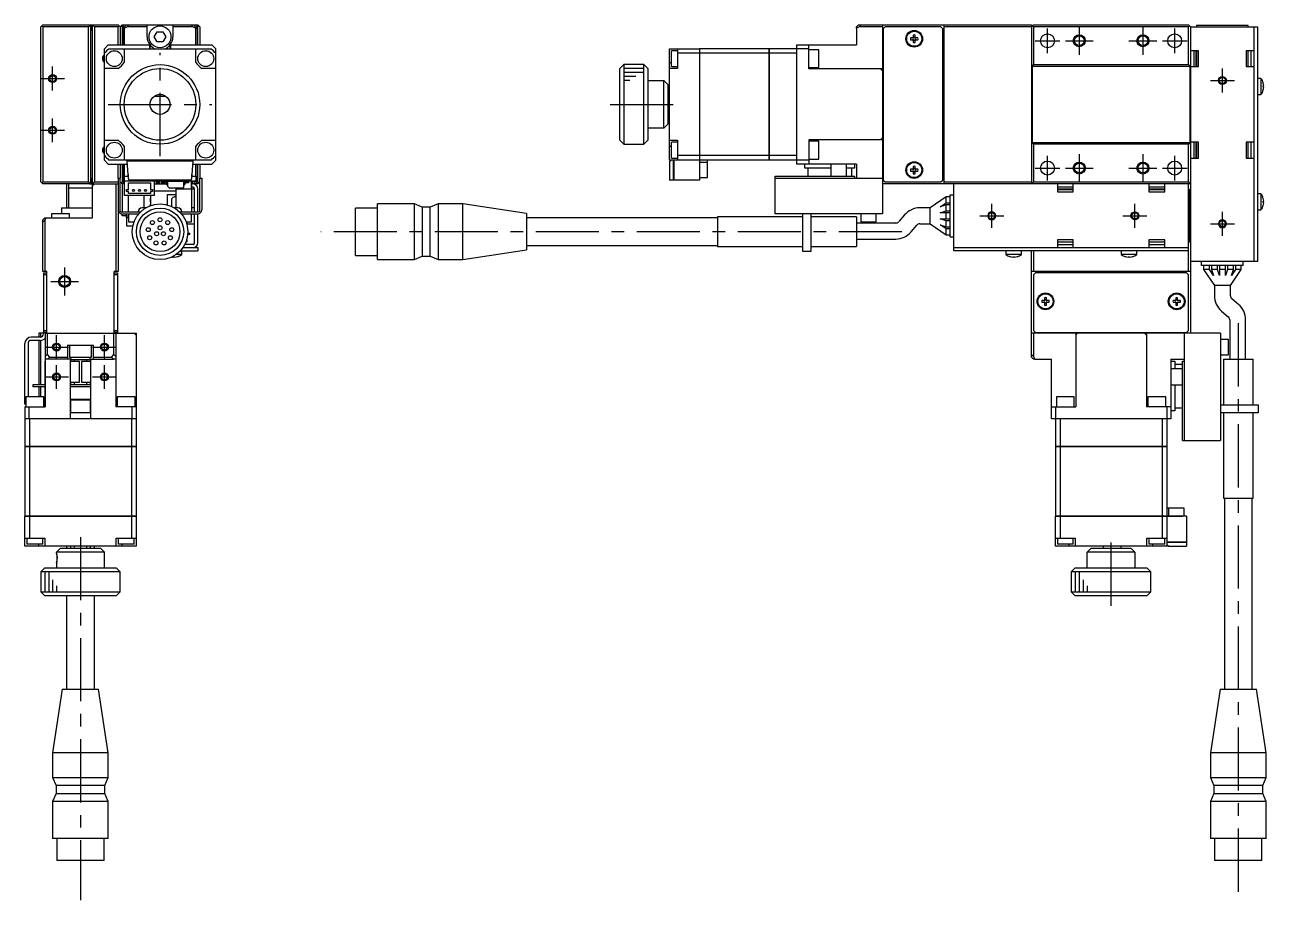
# Model space of a CAD drawing. Extents: x -1 to 673, y -8 to 381.
# Drawn here: x 360.5 to 672.7, y 78.4 to 298.4 of the extents above; entities that cross this region are included whole.
import ezdxf

# ---------------------------------------------------------------- set-up
doc = ezdxf.new("R2010")
doc.units = 0
doc.header["$LTSCALE"] = 0.5
doc.linetypes.add('CENTER', pattern=[50.8, 31.75, -6.35, 6.35, -6.35])
for name, color, linetype in [('MSM_CENTER', 1, 'CENTER'), ('MSM_CONTINUOUS', 7, 'CONTINUOUS'), ('MSM_NARROW', 5, 'CONTINUOUS')]:
    doc.layers.add(name, color=color, linetype=linetype)

msp = doc.modelspace()

# ---------------------------------------------------------------- linework, layer by layer
at = {"layer": 'MSM_CENTER'}
for p, q in [((617.65, 291.27), (617.65, 297.47)), ((625.65, 297.87), (625.65, 290.87)), ((641.65, 297.87), (641.65, 290.87)), ((649.65, 291.27), (649.65, 297.47)), ((614.55, 294.37), (620.75, 294.37)), ((622.15, 294.37), (629.15, 294.37)), ((638.15, 294.37), (645.15, 294.37)), ((646.55, 294.37), (652.75, 294.37)), ((394.49, 265.37), (394.49, 291.37)), ((367.49, 281.87), (367.49, 287.87)), ((661.65, 281.37), (661.65, 287.37)), ((364.49, 284.87), (370.49, 284.87)), ((658.65, 284.37), (664.65, 284.37)), ((381.49, 278.37), (407.49, 278.37)), ((507.65, 278.37), (525.65, 278.37)), ((367.49, 268.87), (367.49, 274.87)), ((364.49, 271.87), (370.49, 271.87)), ((617.65, 259.27), (617.65, 265.47)), ((625.65, 265.87), (625.65, 258.87)), ((641.65, 265.87), (641.65, 258.87)), ((649.65, 259.27), (649.65, 265.47)), ((614.55, 262.37), (620.75, 262.37)), ((622.15, 262.37), (629.15, 262.37)), ((638.15, 262.37), (645.15, 262.37)), ((646.55, 262.37), (652.75, 262.37)), ((603.65, 247.37), (603.65, 253.37)), ((639.65, 247.37), (639.65, 253.37)), ((600.65, 250.37), (606.65, 250.37)), ((636.65, 250.37), (642.65, 250.37)), ((661.65, 245.37), (661.65, 251.37)), ((658.65, 248.37), (664.65, 248.37)), ((581.05, 246.37), (434.95, 246.37)), ((370.49, 237.37), (370.49, 230.37)), ((366.99, 233.87), (373.99, 233.87)), ((665.65, 223.37), (665.65, 78.37)), ((368.49, 214.37), (368.49, 220.37)), ((380.49, 214.37), (380.49, 220.37)), ((365.49, 217.37), (371.49, 217.37)), ((377.49, 217.37), (383.49, 217.37)), ((368.49, 206.87), (368.49, 212.87)), ((380.49, 206.87), (380.49, 212.87)), ((365.49, 209.87), (371.49, 209.87)), ((377.49, 209.87), (383.49, 209.87)), ((374.49, 169.62), (374.49, 78.37)), ((633.65, 152.37), (633.65, 170.37))]:
    msp.add_line(p, q, dxfattribs=at)
at = {"layer": 'MSM_CONTINUOUS'}
for p, q in [((364.99, 298.37), (364.49, 297.87)), ((364.49, 258.87), (364.49, 297.87)), ((364.74, 298.12), (364.99, 297.87)), ((364.99, 298.37), (376.49, 298.37)), ((364.99, 297.87), (364.99, 258.87)), ((376.49, 297.87), (364.99, 297.87)), ((376.99, 297.87), (376.49, 298.37)), ((376.49, 297.87), (376.74, 298.12)), ((376.49, 258.87), (376.49, 297.87)), ((376.59, 298.27), (376.79, 298.27)), ((376.69, 298.27), (376.79, 298.37)), ((376.79, 298.37), (383.99, 298.37)), ((376.99, 297.87), (376.99, 258.87)), ((377.29, 296.97), (376.99, 296.97)), ((377.09, 297.27), (377.09, 297.97)), ((377.29, 298.37), (377.29, 296.97)), ((377.49, 249.87), (377.49, 298.37)), ((377.49, 298.37), (377.99, 297.87)), ((377.99, 297.87), (377.99, 258.87)), ((383.99, 297.87), (377.99, 297.87)), ((384.49, 297.87), (383.99, 298.37)), ((383.99, 297.87), (384.24, 298.12)), ((383.99, 293.37), (383.99, 297.87)), ((384.49, 297.87), (384.99, 298.37)), ((384.49, 297.87), (384.49, 293.37)), ((384.74, 298.12), (384.99, 297.87)), ((385.49, 298.37), (384.99, 297.87)), ((384.99, 298.37), (403.99, 298.37)), ((384.99, 297.87), (384.99, 293.37)), ((385.19, 297.87), (385.59, 297.87)), ((385.19, 293.37), (385.19, 297.87)), ((385.59, 297.37), (385.19, 297.37)), ((385.59, 297.87), (386.09, 298.37)), ((386.2, 297.87), (385.59, 297.56)), ((385.59, 293.37), (385.59, 297.87)), ((385.99, 298.27), (385.99, 298.37)), ((386.7, 298.37), (386.2, 297.87)), ((391.24, 297.87), (386.2, 297.87)), ((391.24, 295.37), (391.24, 298.37)), ((393.05, 295.37), (393.77, 296.62)), ((393.77, 296.62), (395.21, 296.62)), ((395.21, 296.62), (395.93, 295.37)), ((397.74, 298.37), (397.74, 295.37)), ((402.78, 297.87), (397.74, 297.87)), ((402.78, 297.87), (402.28, 298.37)), ((403.39, 297.56), (402.78, 297.87)), ((402.89, 298.37), (403.39, 297.87)), ((402.99, 298.27), (402.99, 298.37)), ((403.39, 297.87), (403.79, 297.87)), ((403.39, 297.87), (403.39, 293.37)), ((403.79, 297.37), (403.39, 297.37)), ((403.99, 297.87), (403.49, 298.37)), ((403.79, 297.87), (403.79, 293.37)), ((404.49, 297.87), (403.99, 298.37)), ((403.99, 297.87), (404.24, 298.12)), ((403.99, 293.37), (403.99, 297.87)), ((404.49, 297.87), (404.49, 293.37)), ((569.65, 297.87), (570.15, 298.37)), ((570.27, 297.87), (569.65, 297.56)), ((569.65, 297.56), (569.65, 297.87)), ((569.65, 297.56), (569.65, 293.37)), ((570.15, 298.37), (613.65, 298.37)), ((570.77, 298.37), (570.27, 297.87)), ((576.15, 297.87), (570.27, 297.87)), ((576.15, 298.37), (576.15, 250.87)), ((576.85, 297.87), (576.35, 297.37)), ((576.35, 297.37), (576.35, 259.37)), ((590.85, 297.87), (576.85, 297.87)), ((591.35, 297.37), (590.85, 297.87)), ((591.35, 259.37), (591.35, 297.37)), ((591.65, 258.37), (591.65, 298.37)), ((613.65, 297.87), (591.65, 297.87)), ((613.65, 298.37), (613.65, 258.37)), ((613.65, 297.87), (614.15, 298.37)), ((613.9, 298.12), (614.15, 297.87)), ((614.15, 298.37), (653.15, 298.37)), ((653.15, 297.87), (614.15, 297.87)), ((614.15, 297.87), (614.15, 288.37)), ((653.15, 298.37), (653.65, 297.87)), ((653.15, 297.87), (653.4, 298.12)), ((653.15, 288.37), (653.15, 297.87)), ((653.65, 297.87), (670.45, 297.87)), ((653.65, 297.87), (653.65, 220.87)), ((655.15, 298.17), (655.15, 297.87)), ((668.15, 298.17), (655.15, 298.17)), ((668.15, 297.87), (668.15, 298.17)), ((669.65, 238.87), (669.65, 297.87)), ((670.45, 297.87), (670.45, 238.87)), ((393.77, 294.12), (393.05, 295.37)), ((395.21, 294.12), (393.77, 294.12)), ((395.93, 295.37), (395.21, 294.12)), ((583.91, 295.11), (583.24, 295.11)), ((583.24, 294.63), (583.91, 294.63)), ((583.91, 295.79), (583.91, 295.11)), ((583.91, 294.63), (583.91, 293.95)), ((584.39, 295.11), (584.39, 295.79)), ((585.07, 295.11), (584.39, 295.11)), ((584.39, 293.95), (584.39, 294.63)), ((584.39, 294.63), (585.07, 294.63)), ((617.45, 296.11), (617.85, 296.11)), ((649.45, 296.11), (649.85, 296.11)), ((381.49, 293.37), (380.49, 292.37)), ((380.49, 264.37), (380.49, 292.37)), ((381.49, 293.37), (391.89, 293.37)), ((381.65, 292.37), (407.34, 292.37)), ((385.49, 292.37), (385.49, 288.87)), ((391.89, 292.37), (391.89, 293.37)), ((392, 292.37), (392, 293.28)), ((396.98, 293.28), (396.98, 292.37)), ((397.09, 293.37), (397.09, 292.37)), ((397.09, 293.37), (407.49, 293.37)), ((403.49, 288.87), (403.49, 292.37)), ((408.49, 292.37), (407.49, 293.37)), ((408.49, 264.37), (408.49, 292.37)), ((522.65, 264.37), (522.65, 292.37)), ((522.65, 292.37), (530.15, 292.37)), ((523.15, 287.87), (523.15, 291.87)), ((524.65, 291.87), (523.15, 291.87)), ((524.65, 292.37), (524.65, 287.37)), ((530.15, 291.21), (524.65, 291.21)), ((530.15, 292.37), (530.15, 259.37)), ((530.15, 292.36), (530.16, 292.36)), ((530.15, 291.21), (530.16, 291.21)), ((547.65, 292.37), (530.16, 292.37)), ((530.16, 292.37), (530.16, 260.37)), ((547.65, 291.21), (530.16, 291.21)), ((547.65, 264.37), (547.65, 292.37)), ((547.65, 292.36), (547.66, 292.36)), ((547.65, 291.21), (547.66, 291.21)), ((557.65, 292.37), (547.66, 292.37)), ((547.66, 292.37), (547.66, 264.37)), ((554.65, 291.21), (547.66, 291.21)), ((554.65, 263.37), (554.65, 293.37)), ((554.65, 293.37), (569.65, 293.37)), ((557.65, 287.27), (557.65, 293.37)), ((560.15, 292.12), (557.65, 292.12)), ((560.15, 287.62), (560.15, 292.12)), ((576.35, 292.62), (576.15, 292.62)), ((591.65, 292.62), (591.35, 292.62)), ((591.65, 292.12), (591.35, 292.12)), ((655.65, 291.87), (653.65, 291.87)), ((654.45, 291.87), (654.45, 287.87)), ((654.95, 291.87), (654.95, 287.87)), ((655.15, 291.87), (655.15, 287.87)), ((655.65, 287.87), (655.65, 291.87)), ((667.65, 291.87), (667.65, 287.87)), ((669.65, 291.87), (667.65, 291.87)), ((668.15, 287.87), (668.15, 291.87)), ((668.85, 287.87), (668.85, 291.87)), ((383.99, 287.37), (380.49, 287.37)), ((408.49, 287.37), (404.99, 287.37)), ((511.15, 288.37), (510.15, 287.37)), ((510.15, 269.37), (510.15, 287.37)), ((511.15, 288.37), (511.15, 268.37)), ((516.15, 288.37), (511.15, 288.37)), ((516.15, 268.37), (516.15, 288.37)), ((517.15, 287.37), (516.15, 288.37)), ((517.15, 287.37), (517.15, 269.37)), ((522.65, 288.87), (523.15, 288.87)), ((524.65, 287.37), (522.65, 287.37)), ((523.15, 287.87), (524.65, 287.87)), ((557.65, 287.62), (560.15, 287.62)), ((576.15, 287.27), (557.65, 287.27)), ((575.65, 287.27), (576.15, 286.77)), ((576.35, 288.37), (576.15, 288.37)), ((576.35, 287.37), (576.15, 287.37)), ((614.15, 288.37), (613.8, 288.02)), ((613.8, 288.02), (613.8, 268.72)), ((613.8, 288.02), (653.5, 288.02)), ((614.15, 288.37), (653.15, 288.37)), ((653.5, 288.02), (653.15, 288.37)), ((653.5, 268.72), (653.5, 288.02)), ((653.65, 287.87), (655.65, 287.87)), ((667.65, 287.87), (669.65, 287.87)), ((517.15, 284.37), (521.15, 284.37)), ((522.15, 283.37), (521.15, 284.37)), ((521.15, 272.37), (521.15, 284.37)), ((576.35, 285.87), (576.15, 285.87)), ((591.35, 286.62), (591.65, 286.62)), ((671.35, 284.87), (670.45, 284.87)), ((671.35, 284.87), (671.35, 280.87)), ((522.15, 283.37), (522.15, 273.37)), ((591.45, 283.37), (591.35, 283.37)), ((591.45, 273.37), (591.45, 283.37)), ((591.65, 283.17), (591.45, 283.37)), ((671.92, 283.75), (671.93, 283.76)), ((671.92, 283.05), (672.04, 283.05)), ((671.92, 282.69), (671.92, 283.05)), ((672.04, 282.69), (671.92, 282.69)), ((671.93, 281.98), (671.92, 281.98)), ((395.99, 280.37), (392.99, 280.37)), ((522.65, 280.37), (522.15, 280.37)), ((670.45, 280.87), (671.35, 280.87)), ((522.15, 275.87), (522.65, 275.87)), ((521.15, 272.37), (517.15, 272.37)), ((521.15, 272.37), (522.15, 273.37)), ((591.35, 273.37), (591.45, 273.37)), ((591.45, 273.37), (591.65, 273.57)), ((380.49, 269.37), (383.99, 269.37)), ((404.99, 269.37), (408.49, 269.37)), ((510.15, 269.37), (511.15, 268.37)), ((516.15, 268.37), (517.15, 269.37)), ((522.65, 269.37), (524.65, 269.37)), ((524.65, 268.87), (523.15, 268.87)), ((523.15, 264.87), (523.15, 268.87)), ((524.65, 269.37), (524.65, 264.37)), ((576.15, 269.47), (557.65, 269.47)), ((557.65, 269.47), (557.65, 263.37)), ((560.15, 269.12), (557.65, 269.12)), ((560.15, 264.62), (560.15, 269.12)), ((576.15, 269.97), (575.65, 269.47)), ((576.15, 270.87), (576.35, 270.87)), ((576.35, 269.37), (576.15, 269.37)), ((591.65, 270.12), (591.35, 270.12)), ((613.8, 268.72), (614.15, 268.37)), ((653.5, 268.72), (613.8, 268.72)), ((653.15, 268.37), (653.5, 268.72)), ((655.65, 268.87), (653.65, 268.87)), ((654.45, 268.87), (654.45, 264.87)), ((654.95, 268.87), (654.95, 264.87)), ((655.15, 268.87), (655.15, 264.87)), ((655.65, 264.87), (655.65, 268.87)), ((669.65, 268.87), (667.65, 268.87)), ((667.65, 268.87), (667.65, 264.87)), ((668.15, 264.87), (668.15, 268.87)), ((668.85, 264.87), (668.85, 268.87)), ((385.49, 267.87), (385.49, 264.37)), ((403.49, 264.37), (403.49, 267.87)), ((511.15, 268.37), (516.15, 268.37)), ((522.65, 267.87), (523.15, 267.87)), ((530.15, 265.52), (524.65, 265.52)), ((530.15, 265.53), (530.16, 265.53)), ((547.65, 265.52), (530.16, 265.52)), ((547.65, 265.53), (547.66, 265.53)), ((554.65, 265.52), (547.66, 265.52)), ((576.15, 268.37), (576.35, 268.37)), ((614.15, 268.37), (614.15, 258.87)), ((653.15, 268.37), (614.15, 268.37)), ((653.15, 258.87), (653.15, 268.37)), ((380.49, 264.37), (381.49, 263.37)), ((381.49, 263.37), (386.31, 263.37)), ((407.34, 264.37), (381.65, 264.37)), ((383.99, 259.87), (383.99, 263.37)), ((384.49, 263.37), (384.49, 259.87)), ((384.99, 263.37), (384.99, 258.87)), ((385.19, 258.87), (385.19, 263.37)), ((385.59, 260.37), (385.59, 263.37)), ((386.26, 264.07), (386.24, 264.37)), ((386.57, 259.65), (386.26, 264.07)), ((402.72, 264.07), (386.26, 264.07)), ((402.72, 264.07), (402.41, 259.65)), ((402.67, 263.37), (407.49, 263.37)), ((402.74, 264.37), (402.72, 264.07)), ((403.39, 263.37), (403.39, 260.37)), ((403.79, 263.37), (403.79, 258.87)), ((403.99, 258.87), (403.99, 263.37)), ((404.49, 263.37), (404.49, 259.87)), ((407.49, 263.37), (408.49, 264.37)), ((530.15, 264.37), (522.65, 264.37)), ((522.85, 264.07), (522.65, 264.07)), ((522.65, 264.07), (522.65, 259.37)), ((522.85, 264.37), (522.85, 264.07)), ((523.15, 264.87), (524.65, 264.87)), ((523.65, 259.37), (523.65, 264.37)), ((523.66, 264.37), (523.66, 259.37)), ((530.15, 264.38), (530.16, 264.38)), ((547.65, 264.37), (530.16, 264.37)), ((530.16, 263.87), (532.15, 263.87)), ((532.15, 259.97), (532.15, 264.37)), ((547.65, 264.38), (547.66, 264.38)), ((557.65, 264.37), (547.66, 264.37)), ((569.65, 263.37), (554.65, 263.37)), ((556.65, 262.37), (556.65, 263.37)), ((563.15, 262.37), (556.65, 262.37)), ((557.4, 262.37), (557.4, 260.37)), ((557.65, 264.62), (560.15, 264.62)), ((563.15, 263.37), (563.15, 260.37)), ((567.15, 260.37), (567.15, 263.37)), ((569.15, 262.37), (567.15, 262.37)), ((568.4, 262.37), (568.4, 260.37)), ((569.15, 263.37), (569.15, 262.37)), ((569.65, 263.37), (569.65, 259.87)), ((576.15, 264.12), (576.35, 264.12)), ((583.91, 262.79), (583.91, 262.11)), ((584.39, 262.11), (584.39, 262.79)), ((591.35, 264.62), (591.65, 264.62)), ((591.35, 264.12), (591.65, 264.12)), ((653.65, 264.87), (655.65, 264.87)), ((667.65, 264.87), (669.65, 264.87)), ((377.29, 259.77), (376.99, 259.77)), ((377.09, 258.77), (377.09, 259.47)), ((377.29, 258.37), (377.29, 259.77)), ((383.99, 259.87), (384.49, 259.87)), ((383.99, 259.87), (383.99, 251.87)), ((384.49, 251.57), (384.49, 259.87)), ((385.19, 259.37), (385.49, 259.37)), ((385.49, 260.37), (385.49, 259.17)), ((385.49, 260.37), (386.52, 260.37)), ((385.49, 259.17), (403.49, 259.17)), ((385.57, 255.47), (385.57, 259.17)), ((386.49, 260.79), (386.49, 260.37)), ((402.11, 259.37), (386.87, 259.37)), ((393.07, 255.47), (393.07, 259.17)), ((393.49, 259.17), (393.49, 258.37)), ((394.24, 259.17), (394.24, 258.37)), ((394.74, 259.17), (394.74, 258.37)), ((395.44, 258.94), (395.44, 259.17)), ((395.69, 258.94), (395.69, 259.17)), ((395.76, 258.94), (395.76, 259.17)), ((395.99, 259.17), (395.99, 259.17)), ((397.18, 259.17), (397.18, 259.07)), ((397.74, 259.17), (397.74, 259.07)), ((398.59, 259.17), (398.59, 259.07)), ((398.71, 259.17), (398.71, 259.07)), ((400.71, 259.17), (400.71, 259.08)), ((401.13, 259.17), (401.13, 258.94)), ((401.19, 259.17), (401.19, 258.94)), ((401.44, 259.17), (401.44, 258.94)), ((401.67, 259.17), (401.67, 258.62)), ((402.39, 257.17), (402.39, 259.17)), ((402.46, 260.37), (403.49, 260.37)), ((402.49, 260.37), (402.49, 260.79)), ((402.78, 258.87), (403.38, 259.17)), ((403.39, 259.17), (403.39, 258.87)), ((403.49, 260.37), (403.49, 259.17)), ((403.49, 259.37), (403.79, 259.37)), ((404.49, 259.87), (404.99, 259.87)), ((404.49, 251.57), (404.49, 259.87)), ((404.99, 259.87), (404.99, 251.87)), ((523.65, 259.37), (522.65, 259.37)), ((523.65, 259.38), (523.66, 259.38)), ((530.15, 259.37), (523.66, 259.37)), ((530.16, 260.37), (530.15, 260.37)), ((530.15, 259.97), (532.15, 259.97)), ((549.15, 250.87), (549.15, 260.37)), ((549.15, 260.37), (569.15, 260.37)), ((549.15, 259.87), (576.15, 259.87)), ((569.15, 260.37), (569.15, 259.87)), ((576.35, 259.37), (576.85, 258.87)), ((583.91, 262.11), (583.24, 262.11)), ((583.24, 261.63), (583.91, 261.63)), ((583.91, 261.63), (583.91, 260.95)), ((585.07, 262.11), (584.39, 262.11)), ((584.39, 260.95), (584.39, 261.63)), ((584.39, 261.63), (585.07, 261.63)), ((590.85, 258.87), (591.35, 259.37)), ((364.49, 258.87), (364.99, 258.37)), ((364.99, 258.87), (364.74, 258.62)), ((364.99, 258.87), (376.49, 258.87)), ((376.49, 258.37), (364.99, 258.37)), ((370.99, 258.37), (370.99, 252.37)), ((371.49, 258.37), (371.49, 252.37)), ((371.49, 257.37), (377.49, 257.37)), ((376.74, 258.62), (376.49, 258.87)), ((376.49, 258.37), (376.99, 258.87)), ((376.79, 258.47), (376.59, 258.47)), ((376.79, 258.37), (376.69, 258.47)), ((376.79, 258.37), (383.99, 258.37)), ((377.99, 258.87), (377.49, 258.37)), ((377.49, 257.87), (377.99, 258.37)), ((377.99, 258.87), (383.99, 258.87)), ((383.49, 236.37), (383.49, 258.37)), ((384.99, 258.37), (384.49, 258.87)), ((384.99, 258.87), (384.74, 258.62)), ((384.99, 258.87), (385.49, 258.37)), ((384.99, 258.37), (384.99, 251.37)), ((385.57, 258.37), (384.99, 258.37)), ((385.57, 258.87), (385.19, 258.87)), ((386.07, 256.52), (386.07, 257.02)), ((386.07, 257.02), (386.57, 257.02)), ((386.57, 256.52), (386.07, 256.52)), ((386.57, 257.02), (386.57, 258.67)), ((386.57, 258.67), (392.07, 258.67)), ((386.57, 255.97), (386.57, 256.52)), ((392.07, 258.67), (392.07, 257.02)), ((392.07, 257.02), (392.57, 257.02)), ((392.07, 256.52), (392.07, 255.97)), ((392.57, 256.52), (392.07, 256.52)), ((392.57, 257.02), (392.57, 256.52)), ((393.07, 258.37), (396.09, 258.37)), ((393.07, 256.62), (398.49, 256.62)), ((394.24, 258.74), (393.49, 258.74)), ((394.24, 258.62), (393.49, 258.62)), ((395.49, 258.74), (394.74, 258.74)), ((395.49, 258.62), (394.74, 258.62)), ((395.44, 258.94), (395.95, 258.94)), ((395.49, 258.94), (395.49, 258.37)), ((395.99, 258.93), (395.99, 258.37)), ((396.05, 258.74), (395.99, 258.74)), ((396.05, 258.62), (395.99, 258.62)), ((396.05, 258.84), (396.05, 258.51)), ((396.28, 258.51), (396.28, 258.84)), ((396.49, 258.74), (396.28, 258.74)), ((396.49, 258.62), (396.28, 258.62)), ((396.38, 258.41), (396.49, 258.41)), ((396.38, 258.18), (396.49, 258.18)), ((396.49, 257.71), (396.49, 258.97)), ((396.84, 257.32), (396.52, 257.64)), ((396.59, 259.07), (400.29, 259.07)), ((400.29, 257.29), (396.92, 257.29)), ((398.49, 257.29), (398.49, 252.37)), ((398.59, 257.29), (398.59, 257.17)), ((398.59, 257.17), (402.39, 257.17)), ((400.39, 258.97), (400.39, 257.39)), ((400.6, 258.62), (400.39, 258.62)), ((400.39, 258.41), (400.5, 258.41)), ((400.39, 258.18), (400.5, 258.18)), ((400.6, 258.51), (400.6, 258.84)), ((400.83, 258.84), (400.83, 258.51)), ((401.67, 258.62), (400.83, 258.62)), ((400.93, 258.94), (401.44, 258.94)), ((402.39, 258.87), (402.78, 258.87)), ((402.39, 258.48), (402.78, 258.87)), ((403.99, 258.37), (402.39, 258.37)), ((402.49, 251.37), (402.49, 258.37)), ((402.79, 257.57), (402.49, 257.57)), ((402.99, 257.07), (402.49, 257.07)), ((403.39, 258.87), (402.89, 258.37)), ((402.99, 258.37), (402.99, 258.47)), ((402.99, 257.07), (402.99, 257.51)), ((403.19, 251.37), (403.19, 257.17)), ((403.79, 258.87), (403.39, 258.87)), ((403.49, 258.37), (403.99, 258.87)), ((404.24, 258.62), (403.99, 258.87)), ((403.99, 258.37), (404.49, 258.87)), ((403.99, 251.37), (403.99, 257.17)), ((653.65, 258.37), (576.15, 258.37)), ((576.85, 258.87), (590.85, 258.87)), ((591.65, 258.87), (613.65, 258.87)), ((594.15, 241.57), (594.15, 258.37)), ((614.15, 258.37), (613.65, 258.87)), ((614.15, 258.87), (613.9, 258.62)), ((614.15, 258.87), (653.15, 258.87)), ((620.15, 258.37), (620.15, 256.37)), ((624.15, 257.57), (620.15, 257.57)), ((624.15, 257.07), (620.15, 257.07)), ((624.15, 256.87), (620.15, 256.87)), ((620.15, 256.37), (624.15, 256.37)), ((624.15, 256.37), (624.15, 258.37)), ((643.15, 258.37), (643.15, 256.37)), ((647.15, 257.57), (643.15, 257.57)), ((647.15, 257.07), (643.15, 257.07)), ((647.15, 256.87), (643.15, 256.87)), ((643.15, 256.37), (647.15, 256.37)), ((647.15, 256.37), (647.15, 258.37)), ((653.65, 258.87), (653.15, 258.37)), ((653.4, 258.62), (653.15, 258.87)), ((653.15, 236.37), (653.15, 258.37)), ((653.45, 256.87), (653.15, 256.87)), ((653.45, 243.87), (653.45, 256.87)), ((393.07, 255.47), (385.57, 255.47)), ((386.49, 255.47), (386.49, 251.37)), ((392.07, 255.97), (386.57, 255.97)), ((390.49, 252.37), (390.49, 255.47)), ((391.99, 254.82), (391.99, 253.92)), ((392.09, 254.82), (391.99, 254.82)), ((392.09, 254.44), (391.99, 254.44)), ((392.09, 254.29), (391.99, 254.29)), ((392.09, 253.92), (391.99, 253.92)), ((391.99, 252.91), (391.99, 253.12)), ((391.99, 253.12), (392.09, 253.12)), ((392.09, 255.47), (392.09, 253.12)), ((398.49, 255.62), (396.29, 255.62)), ((396.29, 255.62), (396.29, 253.13)), ((397.39, 254.37), (397.39, 252.74)), ((449.15, 239.37), (449.15, 253.37)), ((458.45, 253.37), (449.15, 253.37)), ((458.45, 239.37), (458.45, 253.37)), ((460.45, 252.52), (458.45, 253.37)), ((464.45, 253.37), (462.45, 252.52)), ((464.45, 253.37), (464.45, 239.37)), ((470.65, 253.37), (464.45, 253.37)), ((470.65, 239.37), (470.65, 253.37)), ((486.65, 250.94), (470.65, 253.37)), ((592.15, 255.12), (588.15, 252.37)), ((590.7, 252.62), (592.15, 253.62)), ((592.15, 253.12), (590.7, 252.62)), ((592.15, 253.62), (592.15, 255.12)), ((593.15, 255.12), (592.15, 255.12)), ((592.15, 253.62), (593.15, 253.62)), ((592.15, 251.62), (592.15, 253.12)), ((593.15, 253.12), (592.15, 253.12)), ((593.15, 245.12), (593.15, 255.62)), ((593.15, 255.62), (594.15, 255.62)), ((671.35, 255.87), (670.45, 255.87)), ((671.35, 255.87), (671.35, 251.87)), ((671.92, 254.75), (671.93, 254.76)), ((671.92, 254.05), (672.04, 254.05)), ((671.92, 253.69), (671.92, 254.05)), ((672.04, 253.69), (671.92, 253.69)), ((671.93, 252.98), (671.92, 252.98)), ((364.99, 249.37), (365.49, 249.87)), ((365.8, 249.87), (365.49, 249.26)), ((365.49, 249.87), (377.49, 249.87)), ((371.74, 250.87), (367.24, 250.87)), ((367.24, 250.87), (367.24, 249.87)), ((369.74, 252.37), (377.49, 252.37)), ((369.74, 252.37), (369.74, 250.87)), ((371.74, 249.87), (371.74, 250.87)), ((383.99, 251.87), (383.99, 236.37)), ((384.69, 251.37), (389.59, 251.37)), ((384.99, 250.37), (384.99, 250.87)), ((384.99, 250.87), (389.13, 250.87)), ((385.99, 250.37), (384.99, 250.37)), ((385.99, 250.87), (385.99, 249.87)), ((385.99, 250.37), (386.59, 250.37)), ((386.59, 249.87), (385.99, 249.87)), ((386.09, 249.87), (386.09, 247.87)), ((386.59, 250.87), (386.59, 248.87)), ((388.99, 250.87), (388.99, 250.7)), ((390.89, 252.37), (389.99, 252.37)), ((398.99, 252.37), (398.1, 252.37)), ((399.39, 251.37), (404.29, 251.37)), ((399.85, 250.87), (403.99, 250.87)), ((399.99, 250.7), (399.99, 250.87)), ((402.39, 248.87), (402.39, 250.87)), ((403.19, 252.37), (402.49, 252.37)), ((403.19, 243.57), (403.19, 250.87)), ((403.99, 243.57), (403.99, 250.87)), ((443.65, 240.42), (443.65, 252.32)), ((449.15, 252.32), (443.65, 252.32)), ((460.45, 252.52), (460.45, 240.22)), ((462.45, 252.52), (460.45, 252.52)), ((462.45, 240.22), (462.45, 252.52)), ((486.65, 250.94), (486.65, 241.8)), ((534.65, 249.87), (486.65, 249.87)), ((534.65, 250.12), (534.65, 242.62)), ((556.15, 250.12), (534.65, 250.12)), ((576.15, 250.87), (549.15, 250.87)), ((556.15, 241.37), (556.15, 250.87)), ((558.15, 250.87), (558.15, 241.37)), ((569.65, 250.12), (558.15, 250.12)), ((569.65, 250.12), (569.65, 242.62)), ((570.75, 250.87), (570.75, 248.87)), ((574.55, 248.87), (574.55, 250.87)), ((581.72, 250.58), (580.31, 248.9)), ((588.15, 252.37), (585.55, 252.37)), ((588.15, 248.37), (588.15, 252.37)), ((590.7, 251.12), (592.15, 251.62)), ((593.15, 251.12), (590.7, 251.12)), ((592.15, 251.62), (593.15, 251.62)), ((592.15, 249.62), (592.15, 251.12)), ((670.45, 251.87), (671.35, 251.87)), ((364.99, 236.37), (364.99, 249.37)), ((365.49, 249.26), (364.99, 248.76)), ((365.49, 249.26), (365.49, 236.37)), ((386.09, 247.87), (387.65, 247.87)), ((386.59, 248.87), (387.95, 248.87)), ((401.03, 248.87), (402.39, 248.87)), ((401.19, 248.87), (401.19, 248.4)), ((401.2, 248.37), (403.19, 248.37)), ((579.54, 248.54), (569.65, 248.54)), ((570.75, 248.87), (574.55, 248.87)), ((583.37, 246.32), (584.79, 248.01)), ((585.55, 248.37), (588.15, 248.37)), ((588.15, 248.37), (592.15, 245.62)), ((590.7, 249.62), (593.15, 249.62)), ((592.15, 249.12), (590.7, 249.62)), ((590.7, 248.12), (592.15, 247.62)), ((592.15, 247.12), (590.7, 248.12)), ((592.15, 247.62), (592.15, 249.12)), ((593.15, 249.12), (592.15, 249.12)), ((592.15, 247.62), (593.15, 247.62)), ((592.15, 245.62), (592.15, 247.12)), ((593.15, 247.12), (592.15, 247.12)), ((401.19, 243.87), (401.03, 243.87)), ((401.19, 244.34), (401.19, 243.87)), ((401.46, 245.74), (401.99, 245.74)), ((401.48, 245.99), (401.99, 245.99)), ((401.99, 245.74), (401.99, 245.99)), ((569.65, 244.54), (579.54, 244.54)), ((592.15, 245.62), (593.15, 245.62)), ((593.15, 245.12), (594.15, 245.12)), ((620.15, 244.37), (620.15, 242.37)), ((624.15, 244.37), (620.15, 244.37)), ((620.15, 243.87), (624.15, 243.87)), ((624.15, 242.37), (624.15, 244.37)), ((647.15, 244.37), (643.15, 244.37)), ((643.15, 244.37), (643.15, 242.37)), ((643.15, 243.87), (647.15, 243.87)), ((647.15, 242.37), (647.15, 244.37)), ((653.15, 243.87), (653.45, 243.87)), ((399.99, 240.67), (398.56, 240.67)), ((399.59, 241.57), (403.99, 241.57)), ((399.99, 240.67), (399.99, 241.57)), ((400.24, 242.37), (403.99, 242.37)), ((402.79, 243.17), (400.72, 243.17)), ((403.99, 242.37), (403.99, 241.57)), ((443.65, 240.42), (449.15, 240.42)), ((470.65, 239.37), (486.65, 241.8)), ((486.65, 242.87), (534.65, 242.87)), ((534.65, 242.62), (556.15, 242.62)), ((558.15, 241.37), (556.15, 241.37)), ((558.15, 242.62), (569.65, 242.62)), ((594.15, 242.37), (653.15, 242.37)), ((653.15, 241.57), (594.15, 241.57)), ((607.15, 241.57), (607.15, 240.67)), ((611.15, 240.67), (607.15, 240.67)), ((611.15, 240.67), (611.15, 241.57)), ((613.65, 214.87), (613.65, 241.57)), ((614.15, 241.57), (614.15, 236.37)), ((620.15, 243.17), (624.15, 243.17)), ((636.15, 241.57), (636.15, 240.67)), ((640.15, 240.67), (636.15, 240.67)), ((640.15, 240.67), (640.15, 241.57)), ((643.15, 243.17), (647.15, 243.17)), ((397.81, 240.1), (398.17, 240.1)), ((397.81, 239.98), (397.81, 240.1)), ((398.17, 240.1), (398.17, 239.98)), ((398.88, 240.1), (398.88, 240.09)), ((449.15, 239.37), (458.45, 239.37)), ((458.45, 239.37), (460.45, 240.22)), ((460.45, 240.22), (462.45, 240.22)), ((462.45, 240.22), (464.45, 239.37)), ((464.45, 239.37), (470.65, 239.37)), ((608.27, 240.09), (608.27, 240.1)), ((608.97, 240.1), (609.33, 240.1)), ((608.97, 239.98), (608.97, 240.1)), ((609.33, 240.1), (609.33, 239.98)), ((610.04, 240.1), (610.04, 240.09)), ((637.27, 240.09), (637.27, 240.1)), ((637.97, 240.1), (638.33, 240.1)), ((637.97, 239.98), (637.97, 240.1)), ((638.33, 240.1), (638.33, 239.98)), ((639.04, 240.1), (639.04, 240.09)), ((670.45, 238.87), (653.65, 238.87)), ((656.4, 237.87), (656.4, 238.87)), ((666.9, 237.87), (656.4, 237.87)), ((656.9, 237.87), (656.9, 236.87)), ((658.4, 236.87), (658.4, 237.87)), ((658.9, 237.87), (658.9, 236.87)), ((660.4, 236.87), (660.4, 237.87)), ((660.9, 237.87), (660.9, 235.41)), ((662.4, 235.41), (662.4, 237.87)), ((662.9, 237.87), (662.9, 236.87)), ((664.4, 236.87), (664.4, 237.87)), ((664.9, 237.87), (664.9, 236.87)), ((666.4, 236.87), (666.4, 237.87)), ((666.9, 237.87), (666.9, 238.87)), ((365.99, 236.37), (364.99, 236.37)), ((365.19, 236.07), (365.99, 236.07)), ((365.19, 236.07), (365.19, 220.67)), ((365.99, 235.57), (365.19, 235.57)), ((365.99, 220.87), (365.99, 236.37)), ((383.99, 236.37), (382.99, 236.37)), ((382.99, 220.87), (382.99, 236.37)), ((382.99, 236.07), (383.79, 236.07)), ((383.79, 235.57), (382.99, 235.57)), ((383.79, 236.07), (383.79, 221.07)), ((653.65, 236.37), (613.65, 236.37)), ((614.65, 236.07), (614.15, 235.57)), ((614.15, 235.57), (614.15, 221.57)), ((652.65, 236.07), (614.65, 236.07)), ((619.4, 236.37), (619.4, 236.07)), ((619.9, 236.37), (619.9, 236.07)), ((625.4, 236.07), (625.4, 236.37)), ((628.85, 236.37), (628.65, 236.17)), ((638.65, 236.17), (628.65, 236.17)), ((628.65, 236.17), (628.65, 236.07)), ((638.65, 236.17), (638.45, 236.37)), ((638.65, 236.07), (638.65, 236.17)), ((641.9, 236.37), (641.9, 236.07)), ((647.4, 236.07), (647.4, 236.37)), ((647.9, 236.07), (647.9, 236.37)), ((653.15, 235.57), (652.65, 236.07)), ((653.15, 221.57), (653.15, 235.57)), ((658.4, 236.87), (656.9, 236.87)), ((656.9, 236.87), (659.65, 232.87)), ((659.4, 235.41), (658.4, 236.87)), ((660.4, 236.87), (658.9, 236.87)), ((658.9, 236.87), (659.4, 235.41)), ((660.9, 235.41), (660.4, 236.87)), ((662.4, 236.87), (660.9, 236.87)), ((662.9, 236.87), (662.4, 235.41)), ((664.4, 236.87), (662.9, 236.87)), ((663.65, 232.87), (666.4, 236.87)), ((663.9, 235.41), (664.4, 236.87)), ((664.9, 236.87), (663.9, 235.41)), ((666.4, 236.87), (664.9, 236.87)), ((663.65, 232.87), (659.65, 232.87)), ((659.65, 232.87), (659.65, 230.27)), ((663.65, 230.27), (663.65, 232.87)), ((616.91, 229.11), (616.24, 229.11)), ((616.24, 228.63), (616.91, 228.63)), ((616.91, 229.79), (616.91, 229.11)), ((616.91, 228.63), (616.91, 227.95)), ((617.39, 229.11), (617.39, 229.79)), ((618.07, 229.11), (617.39, 229.11)), ((617.39, 227.95), (617.39, 228.63)), ((617.39, 228.63), (618.07, 228.63)), ((649.91, 229.11), (649.24, 229.11)), ((649.24, 228.63), (649.91, 228.63)), ((649.91, 229.79), (649.91, 229.11)), ((649.91, 228.63), (649.91, 227.95)), ((650.39, 229.11), (650.39, 229.79)), ((651.07, 229.11), (650.39, 229.11)), ((650.39, 227.95), (650.39, 228.63)), ((650.39, 228.63), (651.07, 228.63)), ((665.7, 228.09), (664.01, 229.5)), ((661.44, 226.44), (663.13, 225.02)), ((663.48, 224.26), (663.48, 214.37)), ((667.48, 214.37), (667.48, 224.26)), ((364.39, 219.87), (362.09, 219.87)), ((364.39, 219.07), (362.09, 219.07)), ((365.19, 220.87), (363.99, 220.87)), ((363.99, 220.87), (363.99, 219.87)), ((363.99, 219.07), (363.99, 207.87)), ((364.49, 219.87), (364.49, 220.87)), ((364.49, 207.87), (364.49, 219.07)), ((365.19, 221.57), (365.99, 221.57)), ((365.99, 221.07), (365.19, 221.07)), ((365.59, 220.87), (365.99, 220.87)), ((365.59, 220.87), (365.59, 202.37)), ((365.99, 220.87), (388.49, 220.87)), ((366.09, 220.87), (366.09, 215.48)), ((382.89, 215.48), (382.89, 220.87)), ((382.99, 221.57), (383.79, 221.57)), ((383.79, 221.07), (382.99, 221.07)), ((383.39, 220.87), (383.39, 214.37)), ((387.99, 220.87), (388.49, 220.37)), ((388.49, 220.87), (388.49, 192.38)), ((661.15, 220.87), (613.65, 220.87)), ((614.15, 221.57), (614.65, 221.07)), ((614.15, 220.87), (614.15, 214.98)), ((614.65, 221.07), (652.65, 221.07)), ((619.4, 221.07), (619.4, 220.87)), ((623.65, 221.07), (623.65, 220.87)), ((624.65, 221.07), (624.65, 220.87)), ((624.75, 220.37), (625.25, 220.87)), ((624.75, 220.87), (624.75, 202.37)), ((626.15, 221.07), (626.15, 220.87)), ((641.15, 220.87), (641.15, 221.07)), ((642.05, 220.87), (642.55, 220.37)), ((642.55, 220.87), (642.55, 202.37)), ((642.65, 221.07), (642.65, 220.87)), ((643.65, 220.87), (643.65, 221.07)), ((647.9, 220.87), (647.9, 221.07)), ((652.15, 193.87), (652.15, 220.87)), ((652.65, 221.07), (653.15, 221.57)), ((661.15, 220.87), (661.15, 193.87)), ((663.15, 219.27), (661.15, 219.27)), ((663.15, 215.47), (663.15, 219.27)), ((360.49, 203.07), (360.49, 218.27)), ((361.29, 218.27), (361.29, 204.87)), ((365.59, 214.98), (366.09, 215.48)), ((366.09, 215.48), (366.7, 214.87)), ((371.24, 217.87), (371.24, 214.37)), ((371.24, 217.87), (377.74, 217.87)), ((371.74, 217.87), (371.74, 214.87)), ((377.24, 214.87), (377.24, 217.87)), ((377.74, 214.37), (377.74, 217.87)), ((382.28, 214.87), (382.89, 215.48)), ((382.89, 215.48), (383.39, 214.98)), ((613.65, 215.48), (614.15, 214.98)), ((661.15, 215.47), (663.15, 215.47)), ((365.49, 213.87), (365.49, 207.87)), ((365.59, 213.87), (365.49, 213.87)), ((366.2, 214.37), (365.59, 214.37)), ((366.7, 214.87), (366.2, 214.37)), ((372, 214.37), (366.2, 214.37)), ((366.7, 214.87), (371.24, 214.87)), ((371.74, 214.87), (377.24, 214.87)), ((371.89, 214.37), (371.89, 199.37)), ((371.89, 214.27), (377.09, 214.27)), ((371.99, 213.87), (371.89, 213.87)), ((374.24, 213.77), (371.89, 213.77)), ((371.99, 214.27), (371.99, 213.77)), ((372.21, 214.87), (372, 214.37)), ((372.99, 213.77), (372.99, 214.27)), ((374.24, 208.57), (374.24, 213.77)), ((374.74, 213.77), (374.74, 208.57)), ((377.09, 213.77), (374.74, 213.77)), ((375.99, 214.27), (375.99, 213.77)), ((376.98, 214.37), (376.77, 214.87)), ((376.98, 214.37), (382.78, 214.37)), ((376.99, 213.77), (376.99, 214.27)), ((377.09, 213.87), (376.99, 213.87)), ((377.09, 199.37), (377.09, 214.37)), ((377.74, 214.87), (382.28, 214.87)), ((382.78, 214.37), (382.28, 214.87)), ((383.39, 214.37), (382.78, 214.37)), ((383.39, 214.37), (383.39, 202.37)), ((614.15, 214.37), (613.65, 214.87)), ((614.15, 214.98), (614.46, 214.37)), ((614.46, 214.37), (614.15, 214.37)), ((614.46, 214.37), (618.65, 214.37)), ((618.65, 199.37), (618.65, 214.37)), ((648.65, 214.37), (648.65, 199.37)), ((648.65, 214.37), (652.15, 214.37)), ((648.65, 213.87), (649.65, 213.87)), ((649.65, 213.87), (649.65, 211.87)), ((649.65, 213.12), (651.65, 213.12)), ((651.65, 193.87), (651.65, 213.87)), ((651.65, 213.87), (652.15, 213.87)), ((661.9, 214.37), (669.4, 214.37)), ((661.9, 214.37), (661.9, 202.87)), ((669.4, 202.87), (669.4, 214.37)), ((651.65, 211.87), (648.65, 211.87)), ((365.59, 207.87), (362.49, 207.87)), ((362.49, 207.87), (362.49, 207.37)), ((365.59, 207.37), (362.49, 207.37)), ((363.99, 207.37), (363.99, 204.87)), ((364.49, 204.87), (364.49, 207.37)), ((365.49, 207.37), (365.49, 202.37)), ((371.89, 208.57), (374.24, 208.57)), ((377.09, 207.87), (371.89, 207.87)), ((377.09, 207.37), (371.89, 207.37)), ((371.99, 208.57), (371.99, 207.87)), ((372.99, 207.87), (372.99, 208.57)), ((374.74, 208.57), (377.09, 208.57)), ((375.99, 208.57), (375.99, 207.87)), ((376.99, 207.87), (376.99, 208.57)), ((648.65, 207.87), (651.65, 207.87)), ((649.65, 207.87), (649.65, 201.37)), ((360.49, 203.57), (360.74, 203.57)), ((360.74, 203.07), (360.49, 203.07)), ((365.24, 204.87), (360.74, 204.87)), ((360.74, 204.87), (360.74, 202.37)), ((365.24, 202.37), (365.24, 204.87)), ((371.89, 204.27), (377.09, 204.27)), ((377.09, 204.07), (371.89, 204.07)), ((371.99, 204.07), (371.99, 200.87)), ((376.99, 200.87), (376.99, 204.07)), ((388.24, 204.87), (383.74, 204.87)), ((383.74, 204.87), (383.74, 202.37)), ((388.24, 202.37), (388.24, 204.87)), ((624.4, 204.87), (619.9, 204.87)), ((619.9, 204.87), (619.9, 202.37)), ((624.4, 202.37), (624.4, 204.87)), ((647.4, 204.87), (642.9, 204.87)), ((642.9, 204.87), (642.9, 202.37)), ((647.4, 202.37), (647.4, 204.87)), ((360.49, 202.37), (365.59, 202.37)), ((360.49, 202.37), (360.49, 192.38)), ((361.49, 202.37), (361.49, 199.37)), ((377.09, 200.87), (371.89, 200.87)), ((388.49, 202.37), (383.39, 202.37)), ((387.49, 199.37), (387.49, 202.37)), ((618.65, 202.37), (624.75, 202.37)), ((619.65, 202.37), (619.65, 192.38)), ((648.65, 202.37), (642.55, 202.37)), ((647.65, 202.37), (647.65, 192.38)), ((649.65, 201.37), (648.65, 201.37)), ((649.65, 202.12), (651.65, 202.12)), ((661.15, 202.87), (670.65, 202.87)), ((670.65, 200.87), (661.15, 200.87)), ((661.9, 200.87), (661.9, 179.37)), ((669.4, 179.37), (669.4, 200.87)), ((670.65, 202.87), (670.65, 200.87)), ((388.49, 199.37), (360.49, 199.37)), ((361.65, 199.37), (361.65, 192.38)), ((387.34, 199.37), (387.34, 192.38)), ((648.65, 199.37), (618.65, 199.37)), ((620.81, 199.37), (620.81, 192.38)), ((646.5, 199.37), (646.5, 192.38)), ((651.65, 193.87), (661.15, 193.87)), ((360.49, 192.38), (388.49, 192.38)), ((360.49, 192.37), (360.49, 174.88)), ((388.49, 192.37), (360.49, 192.37)), ((360.5, 192.37), (360.5, 192.38)), ((361.65, 192.37), (361.65, 192.38)), ((361.65, 192.37), (361.65, 174.88)), ((387.33, 192.37), (387.33, 192.38)), ((387.34, 192.37), (387.34, 174.88)), ((388.48, 192.37), (388.48, 192.38)), ((388.49, 192.37), (388.49, 174.88)), ((619.65, 192.38), (647.65, 192.38)), ((619.65, 192.37), (619.65, 174.88)), ((647.65, 192.37), (619.65, 192.37)), ((619.66, 192.37), (619.66, 192.38)), ((620.81, 192.37), (620.81, 192.38)), ((620.81, 192.37), (620.81, 174.88)), ((646.5, 192.37), (646.5, 192.38)), ((646.5, 192.37), (646.5, 174.88)), ((647.64, 192.37), (647.64, 192.38)), ((647.65, 192.37), (647.65, 174.88)), ((661.9, 179.37), (669.4, 179.37)), ((662.15, 179.37), (662.15, 131.37)), ((669.15, 131.37), (669.15, 179.37)), ((360.49, 174.88), (388.49, 174.88)), ((388.49, 174.87), (360.49, 174.87)), ((360.49, 167.37), (360.49, 174.87)), ((360.5, 174.87), (360.5, 174.88)), ((361.65, 174.87), (361.65, 174.88)), ((361.65, 174.87), (361.65, 169.37)), ((387.33, 174.87), (387.33, 174.88)), ((387.34, 174.87), (387.34, 169.37)), ((388.48, 174.87), (388.48, 174.88)), ((388.49, 174.87), (388.49, 167.37)), ((619.65, 174.88), (651.65, 174.88)), ((652.65, 174.87), (619.65, 174.87)), ((619.65, 167.37), (619.65, 174.87)), ((619.66, 174.87), (619.66, 174.88)), ((620.81, 174.87), (620.81, 174.88)), ((620.81, 174.87), (620.81, 169.37)), ((646.5, 174.87), (646.5, 174.88)), ((646.5, 174.87), (646.5, 169.37)), ((647.64, 174.87), (647.64, 174.88)), ((652.05, 176.87), (647.65, 176.87)), ((647.65, 174.87), (647.65, 167.37)), ((648.15, 174.88), (648.15, 176.87)), ((651.65, 174.88), (651.65, 174.87)), ((652.05, 174.87), (652.05, 176.87)), ((652.65, 174.87), (652.65, 168.38)), ((360.49, 169.37), (365.49, 169.37)), ((360.99, 169.37), (360.99, 167.87)), ((364.99, 167.87), (364.99, 169.37)), ((365.49, 169.37), (365.49, 167.37)), ((383.49, 169.37), (388.49, 169.37)), ((383.49, 167.37), (383.49, 169.37)), ((383.99, 169.37), (383.99, 167.87)), ((387.99, 167.87), (387.99, 169.37)), ((619.65, 169.37), (624.65, 169.37)), ((620.15, 169.37), (620.15, 167.87)), ((624.15, 167.87), (624.15, 169.37)), ((624.65, 169.37), (624.65, 167.37)), ((642.65, 169.37), (647.65, 169.37)), ((642.65, 167.37), (642.65, 169.37)), ((643.15, 169.37), (643.15, 167.87)), ((647.15, 167.87), (647.15, 169.37)), ((388.49, 167.37), (360.49, 167.37)), ((364.99, 167.87), (360.99, 167.87)), ((363.99, 167.37), (363.99, 167.87)), ((368.49, 165.87), (369.49, 166.87)), ((380.49, 165.87), (368.49, 165.87)), ((368.49, 165.62), (368.49, 165.62)), ((369.49, 166.87), (379.49, 166.87)), ((370.99, 167.37), (370.99, 166.87)), ((371.99, 167.37), (371.99, 166.87)), ((372.99, 166.87), (372.99, 167.37)), ((375.99, 167.37), (375.99, 166.87)), ((376.99, 166.87), (376.99, 167.37)), ((377.99, 166.87), (377.99, 167.37)), ((379.49, 166.87), (380.49, 165.87)), ((380.49, 161.87), (380.49, 165.87)), ((387.99, 167.87), (383.99, 167.87)), ((384.99, 167.37), (384.99, 167.87)), ((647.65, 167.37), (619.65, 167.37)), ((624.15, 167.87), (620.15, 167.87)), ((623.15, 167.37), (623.15, 167.87)), ((628.65, 166.87), (627.65, 165.87)), ((627.65, 161.87), (627.65, 165.87)), ((639.65, 165.87), (627.65, 165.87)), ((628.65, 166.87), (638.65, 166.87)), ((631.65, 167.37), (631.65, 166.87)), ((636.15, 166.87), (636.15, 167.37)), ((639.65, 165.87), (638.65, 166.87)), ((639.65, 165.87), (639.65, 161.87)), ((647.15, 167.87), (643.15, 167.87)), ((644.15, 167.37), (644.15, 167.87)), ((647.65, 168.38), (652.65, 168.38)), ((652.65, 168.37), (647.65, 168.37)), ((647.65, 167.57), (647.95, 167.57)), ((647.95, 167.57), (647.95, 167.37)), ((647.95, 167.37), (652.65, 167.37)), ((652.64, 168.37), (652.64, 168.38)), ((652.65, 168.37), (652.65, 167.37)), ((368.49, 162.87), (368.49, 161.87)), ((365.49, 161.87), (364.49, 160.87)), ((384.49, 160.87), (364.49, 160.87)), ((364.49, 160.87), (364.49, 155.87)), ((365.49, 161.87), (383.49, 161.87)), ((384.49, 160.87), (383.49, 161.87)), ((384.49, 155.87), (384.49, 160.87)), ((624.65, 161.87), (623.65, 160.87)), ((643.65, 160.87), (623.65, 160.87)), ((623.65, 160.87), (623.65, 155.87)), ((624.65, 161.87), (642.65, 161.87)), ((643.65, 160.87), (642.65, 161.87)), ((643.65, 155.87), (643.65, 160.87)), ((364.49, 155.87), (384.49, 155.87)), ((364.49, 155.87), (365.49, 154.87)), ((383.49, 154.87), (365.49, 154.87)), ((370.99, 154.87), (370.99, 131.37)), ((377.99, 131.37), (377.99, 154.87)), ((383.49, 154.87), (384.49, 155.87)), ((623.65, 155.87), (643.65, 155.87)), ((623.65, 155.87), (624.65, 154.87)), ((642.65, 154.87), (624.65, 154.87)), ((642.65, 154.87), (643.65, 155.87)), ((369.92, 131.37), (367.49, 115.37)), ((369.92, 131.37), (379.06, 131.37)), ((381.49, 115.37), (379.06, 131.37)), ((661.08, 131.37), (658.65, 115.37)), ((661.08, 131.37), (670.22, 131.37)), ((672.65, 115.37), (670.22, 131.37)), ((381.49, 115.37), (367.49, 115.37)), ((367.49, 115.37), (367.49, 109.17)), ((381.49, 109.17), (381.49, 115.37)), ((672.65, 115.37), (658.65, 115.37)), ((658.65, 115.37), (658.65, 109.17)), ((672.65, 109.17), (672.65, 115.37)), ((367.49, 109.17), (381.49, 109.17)), ((367.49, 109.17), (368.34, 107.17)), ((380.64, 107.17), (368.34, 107.17)), ((368.34, 107.17), (368.34, 105.17)), ((380.64, 107.17), (381.49, 109.17)), ((380.64, 105.17), (380.64, 107.17)), ((658.65, 109.17), (672.65, 109.17)), ((658.65, 109.17), (659.5, 107.17)), ((671.8, 107.17), (659.5, 107.17)), ((659.5, 107.17), (659.5, 105.17)), ((671.8, 107.17), (672.65, 109.17)), ((671.8, 105.17), (671.8, 107.17)), ((368.34, 105.17), (367.49, 103.17)), ((381.49, 103.17), (367.49, 103.17)), ((367.49, 103.17), (367.49, 93.87)), ((368.34, 105.17), (380.64, 105.17)), ((381.49, 103.17), (380.64, 105.17)), ((381.49, 93.87), (381.49, 103.17)), ((659.5, 105.17), (658.65, 103.17)), ((672.65, 103.17), (658.65, 103.17)), ((658.65, 103.17), (658.65, 93.87)), ((659.5, 105.17), (671.8, 105.17)), ((672.65, 103.17), (671.8, 105.17)), ((672.65, 93.87), (672.65, 103.17)), ((381.49, 93.87), (367.49, 93.87)), ((368.54, 93.87), (368.54, 88.37)), ((380.44, 88.37), (380.44, 93.87)), ((672.65, 93.87), (658.65, 93.87)), ((659.7, 93.87), (659.7, 88.37)), ((671.6, 88.37), (671.6, 93.87)), ((380.44, 88.37), (368.54, 88.37)), ((671.6, 88.37), (659.7, 88.37))]:
    msp.add_line(p, q, dxfattribs=at)
for centre, radius in [((394.49, 295.37), 2.75), ((584.15, 294.87), 2.1), ((584.15, 294.87), 1.9), ((617.65, 294.37), 1.75), ((625.65, 294.37), 1.23), ((641.65, 294.37), 1.23), ((649.65, 294.37), 1.75), ((382.99, 289.87), 2), ((405.99, 289.87), 2), ((394.49, 278.37), 10), ((394.49, 278.37), 9), ((367.49, 284.87), 0.783), ((661.65, 284.37), 0.783), ((394.49, 278.37), 2.5), ((367.49, 271.87), 0.783), ((382.99, 266.87), 2), ((405.99, 266.87), 2), ((584.15, 261.87), 2.1), ((584.15, 261.87), 1.9), ((617.65, 262.37), 1.75), ((625.65, 262.37), 1.23), ((641.65, 262.37), 1.23), ((649.65, 262.37), 1.75), ((387.82, 256.77), 0.25), ((389.32, 256.77), 0.25), ((390.82, 256.77), 0.25), ((394.49, 246.37), 7), ((394.49, 246.37), 5.95), ((394.49, 246.37), 5), ((394.49, 249.37), 0.5), ((603.65, 250.37), 0.783), ((639.65, 250.37), 0.783), ((391.54, 246.89), 0.5), ((392.56, 248.67), 0.5), ((394.49, 247.37), 0.5), ((396.42, 248.67), 0.5), ((397.45, 246.89), 0.5), ((661.65, 248.37), 0.783), ((391.89, 244.87), 0.5), ((393.47, 243.55), 0.5), ((393.63, 245.87), 0.5), ((395.36, 245.87), 0.5), ((395.52, 243.55), 0.5), ((397.09, 244.87), 0.5), ((370.49, 233.87), 1.23), ((617.15, 228.87), 2.1), ((617.15, 228.87), 1.9), ((650.15, 228.87), 2.1), ((650.15, 228.87), 1.9), ((368.49, 217.37), 0.783), ((380.49, 217.37), 0.783), ((368.49, 209.87), 0.783), ((380.49, 209.87), 0.783)]:
    msp.add_circle(centre, radius, dxfattribs=at)
for centre, radius, start, end in [((376.79, 297.97), 0.3, 0, 90), ((376.79, 297.27), 0.3, 311.8103, 0), ((394.49, 295.37), 3.25, 180, 220.0046), ((394.49, 295.37), 3.25, 319.9955, 0), ((584.15, 294.87), 0.95, 165.3667, 194.6333), ((584.15, 294.87), 0.365, 138.8496, 221.1504), ((584.15, 294.87), 0.95, 75.3667, 104.6333), ((584.15, 294.87), 0.365, 48.8496, 131.1504), ((584.15, 294.87), 0.365, 228.8496, 311.1504), ((584.15, 294.87), 0.95, 255.3667, 284.6333), ((584.15, 294.87), 0.365, 318.8496, 41.1504), ((584.15, 294.87), 0.95, 345.3667, 14.6333), ((380.99, 289.87), 0.783, 129.6549, 230.3451), ((394.49, 278.37), 19, 132.5369, 137.4631), ((394.49, 295.37), 3.25, 220.0056, 247.3864), ((394.49, 295.37), 3.25, 292.6057, 319.9942), ((394.49, 278.37), 19, 42.5369, 47.4631), ((371.33, 301.53), 19, 311.7998, 318.2002), ((417.66, 301.53), 19, 221.7998, 228.2002), ((668.85, 282.87), 3.2, 16.1225, 38.6822), ((668.85, 282.87), 3.2, 321.3178, 343.8775), ((668.85, 282.87), 3.19, 3.2297, 16.1067), ((668.85, 282.87), 3.19, 343.8933, 356.7703), ((371.33, 255.2), 19, 41.7998, 48.2002), ((417.66, 255.2), 19, 131.7998, 138.2002), ((380.99, 266.87), 0.783, 129.6549, 230.3451), ((394.49, 278.37), 19, 222.5369, 227.4631), ((394.49, 278.37), 19, 312.5369, 317.4631), ((584.15, 261.87), 0.95, 75.3667, 104.6333), ((584.15, 261.87), 0.365, 48.8496, 131.1504), ((376.79, 259.47), 0.3, 0, 48.1897), ((386.87, 259.67), 0.3, 184, 270), ((395.95, 258.84), 0.33, 0, 90), ((400.93, 258.84), 0.33, 90, 180), ((402.11, 259.67), 0.3, 270, 356), ((584.15, 261.87), 0.95, 165.3667, 194.6333), ((584.15, 261.87), 0.365, 138.8496, 221.1504), ((584.15, 261.87), 0.365, 228.8496, 311.1504), ((584.15, 261.87), 0.95, 255.3667, 284.6333), ((584.15, 261.87), 0.365, 318.8496, 41.1504), ((584.15, 261.87), 0.95, 345.3667, 14.6333), ((376.79, 258.77), 0.3, 270, 0), ((395.95, 258.84), 0.1, 0, 90), ((396.38, 258.51), 0.33, 180, 270), ((396.38, 258.51), 0.1, 180, 270), ((396.59, 258.97), 0.1, 90, 180), ((396.59, 257.71), 0.1, 180, 225), ((396.92, 257.39), 0.1, 225, 270), ((400.29, 258.97), 0.1, 0, 90), ((400.29, 257.39), 0.1, 270, 0), ((400.5, 258.51), 0.1, 270, 0), ((400.5, 258.51), 0.33, 270, 0), ((400.93, 258.84), 0.1, 90, 180), ((402.79, 257.17), 1.2, 0, 90), ((402.79, 257.17), 0.4, 0, 90), ((398.14, 254.37), 0.75, 62.1818, 180), ((668.85, 253.87), 3.2, 16.1225, 38.6822), ((668.85, 253.87), 3.2, 321.3178, 343.8775), ((668.85, 253.87), 3.19, 3.2297, 16.1067), ((668.85, 253.87), 3.19, 343.8933, 356.7703), ((384.99, 251.87), 1, 180, 270), ((384.69, 251.57), 0.2, 180, 270), ((389.99, 251.37), 1, 90, 180), ((398.99, 251.37), 1, 0, 90), ((403.99, 251.87), 1, 270, 0), ((404.29, 251.57), 0.2, 270, 0), ((585.55, 247.37), 5, 90, 140), ((579.54, 249.54), 1, 270, 320), ((585.55, 247.37), 1, 90, 140), ((402.79, 243.57), 0.4, 270, 0), ((402.79, 243.57), 1.2, 270, 0), ((579.54, 249.54), 5, 270, 320), ((389.99, 242.37), 1, 208.9988, 234.2683), ((397.99, 243.17), 3.2, 286.1225, 308.6822), ((398.99, 242.37), 1, 306.8699, 331.0012), ((609.15, 243.17), 3.2, 231.3178, 253.8775), ((609.15, 243.17), 3.2, 286.1225, 308.6822), ((638.15, 243.17), 3.2, 231.3178, 253.8775), ((638.15, 243.17), 3.2, 286.1225, 308.6822), ((397.99, 243.17), 3.19, 260.1099, 266.7703), ((397.99, 243.17), 3.19, 273.2297, 286.1067), ((609.15, 243.17), 3.19, 253.8933, 266.7703), ((609.15, 243.17), 3.19, 273.2297, 286.1067), ((638.15, 243.17), 3.19, 253.8933, 266.7703), ((638.15, 243.17), 3.19, 273.2297, 286.1067), ((617.15, 228.87), 0.95, 165.3667, 194.6333), ((617.15, 228.87), 0.365, 138.8496, 221.1504), ((617.15, 228.87), 0.95, 75.3667, 104.6333), ((617.15, 228.87), 0.365, 48.8496, 131.1504), ((617.15, 228.87), 0.365, 228.8496, 311.1504), ((617.15, 228.87), 0.95, 255.3667, 284.6333), ((617.15, 228.87), 0.365, 318.8496, 41.1504), ((617.15, 228.87), 0.95, 345.3667, 14.6333), ((650.15, 228.87), 0.95, 165.3667, 194.6333), ((650.15, 228.87), 0.365, 138.8496, 221.1504), ((650.15, 228.87), 0.95, 75.3667, 104.6333), ((650.15, 228.87), 0.365, 48.8496, 131.1504), ((650.15, 228.87), 0.365, 228.8496, 311.1504), ((650.15, 228.87), 0.95, 255.3667, 284.6333), ((650.15, 228.87), 0.365, 318.8496, 41.1504), ((650.15, 228.87), 0.95, 345.3667, 14.6333), ((664.65, 230.27), 5, 180, 230), ((664.65, 230.27), 1, 180, 230), ((662.48, 224.26), 5, 0, 50), ((662.48, 224.26), 1, 0, 50), ((362.09, 218.27), 1.6, 90, 180), ((362.09, 218.27), 0.8, 90, 180), ((364.39, 220.67), 0.8, 270, 0), ((364.39, 220.67), 1.6, 270, 318.5903), ((362.62, 164.37), 6, 347.9764, 12.0236)]:
    msp.add_arc(centre, radius, start, end, dxfattribs=at)
at = {"layer": 'MSM_NARROW'}
for p, q in [((516.15, 287.37), (511.15, 287.37)), ((516.15, 286.37), (511.15, 286.37)), ((514.15, 285.37), (511.15, 285.37)), ((512.65, 284.37), (511.15, 284.37)), ((368.55, 163.11), (368.49, 162.87)), ((365.49, 160.87), (365.49, 155.87)), ((366.49, 160.87), (366.49, 155.87)), ((624.65, 160.87), (624.65, 155.87)), ((625.65, 160.87), (625.65, 155.87)), ((367.49, 158.87), (367.49, 155.87)), ((368.49, 157.37), (368.49, 155.87)), ((626.65, 158.87), (626.65, 155.87)), ((627.65, 157.37), (627.65, 155.87))]:
    msp.add_line(p, q, dxfattribs=at)
for centre, radius in [((625.65, 294.37), 1.5), ((641.65, 294.37), 1.5), ((367.49, 284.87), 1), ((661.65, 284.37), 1), ((367.49, 271.87), 1), ((625.65, 262.37), 1.5), ((641.65, 262.37), 1.5), ((639.65, 250.37), 1), ((370.49, 233.87), 1.5), ((368.49, 217.37), 1), ((380.49, 217.37), 1), ((368.49, 209.87), 1), ((380.49, 209.87), 1)]:
    msp.add_circle(centre, radius, dxfattribs=at)
at = {"layer": 'MSM_NARROW', "extrusion": (0, 0, -1)}
for centre in [(-603.65, 250.37), (-661.65, 248.37)]:
    msp.add_circle(centre, 1, dxfattribs=at)
at = {"layer": 'MSM_NARROW'}
for centre, radius, start, end in [((380.99, 289.87), 1, 119.9999, 240.0001), ((380.99, 289.87), 1, 120, 240), ((380.99, 266.87), 1, 119.9999, 240.0001), ((380.99, 266.87), 1, 120, 240), ((362.7, 164.37), 5.98, 347.7902, 14.4982)]:
    msp.add_arc(centre, radius, start, end, dxfattribs=at)

doc.saveas('drawing.dxf')
